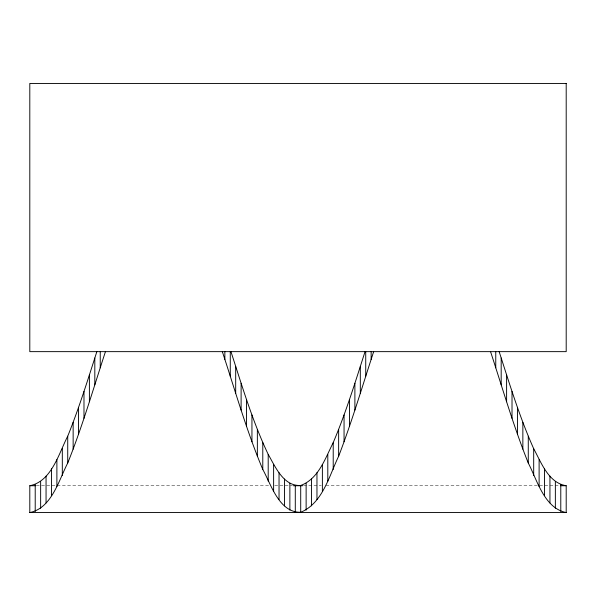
<?xml version="1.0" encoding="UTF-8"?>
<svg xmlns="http://www.w3.org/2000/svg" width="596" height="596" viewBox="0 0 596 596"><rect width="100%" height="100%" fill="white"/><g stroke="black" fill="none" stroke-linecap="round" stroke-linejoin="round"><path stroke-width="0.45" stroke-dasharray="2.98 2.23" d="M36.319 485.74L270.062 485.74M274.719 485.74L292.413 485.74M303.587 485.74L321.281 485.74M325.938 485.74L559.681 485.74"/><path stroke-width="0.89" d="M499.15 351.64C509.707 384.308 519.652 417.304 533.688 448.691C541.332 462.66 548.372 482.79 566.2 485.74L566.2 512.56L29.8 512.56L29.8 485.74C51.71 481.285 58.781 453.452 67.728 436.197C78.881 408.528 87.761 380.032 96.85 351.64M29.8 512.56C51.71 508.105 58.781 480.272 67.728 463.017C82.33 426.609 93.259 388.89 105.447 351.64M230.95 351.64C242.207 386.268 252.533 421.402 268.2 454.368C275.397 466.877 283.465 486.41 300.712 485.472C318.622 478.826 325.252 458.25 333.216 442.627C345.762 413.013 355.223 382.23 365.05 351.64M222.338 351.64C235.331 391.065 246.662 431.132 262.784 469.447C271.187 484.704 279.233 512.679 300.712 512.292C322.697 503.166 329.178 475.809 338.64 456.245C351.841 421.908 362.226 386.588 373.662 351.64M29.8 485.74L35.388 485.74M293.344 485.74L302.656 485.74M560.612 485.74L566.2 485.74M490.553 351.64C502.741 388.89 513.67 426.609 528.272 463.017C537.22 480.272 544.29 508.105 566.2 512.56M560.784 484.66L560.784 511.48M555.36 481.441L555.36 508.261M549.944 476.137L549.944 502.957M544.528 468.821L544.528 495.641M539.112 459.628L539.112 486.448M533.688 448.691L533.688 475.511M528.272 436.197L528.272 463.017M522.856 422.34L522.856 449.16M517.44 407.344L517.44 434.164M512.016 391.46L512.016 418.28M506.6 374.929L506.6 401.749M501.184 358.017L501.184 384.837M495.76 351.64L495.76 367.836M371.144 351.64L371.144 359.373M365.728 351.64L365.728 376.329M360.312 366.503L360.312 393.323M354.888 383.258L354.888 410.078M349.472 399.499L349.472 426.319M344.056 414.972L344.056 441.792M338.64 429.425L338.64 456.245M333.216 442.627L333.216 469.447M327.8 454.368L327.8 481.188M322.384 464.455L322.384 491.275M316.96 472.725L316.96 499.545M311.544 479.042L311.544 505.862M306.128 483.319L306.128 510.139M300.712 485.472L300.712 512.292M295.288 485.472L295.288 512.292M289.872 483.319L289.872 510.139M284.456 479.042L284.456 505.862M279.04 472.725L279.04 499.545M273.616 464.455L273.616 491.275M268.2 454.368L268.2 481.188M262.784 442.627L262.784 469.447M257.36 429.425L257.36 456.245M251.944 414.972L251.944 441.792M246.528 399.499L246.528 426.319M241.112 383.258L241.112 410.078M235.688 366.503L235.688 393.323M230.272 351.64L230.272 376.329M224.856 351.64L224.856 359.373M100.24 351.64L100.24 367.836M94.816 358.017L94.816 384.837M89.4 374.929L89.4 401.749M83.984 391.46L83.984 418.28M78.56 407.344L78.56 434.164M73.144 422.34L73.144 449.16M67.728 436.197L67.728 463.017M62.312 448.691L62.312 475.511M56.888 459.628L56.888 486.448M51.472 468.821L51.472 495.641M46.056 476.137L46.056 502.957M40.64 481.441L40.64 508.261M35.216 484.66L35.216 511.48M566.2 83.44L29.8 83.44L29.8 351.64L566.2 351.64L566.2 83.44"/></g></svg>
